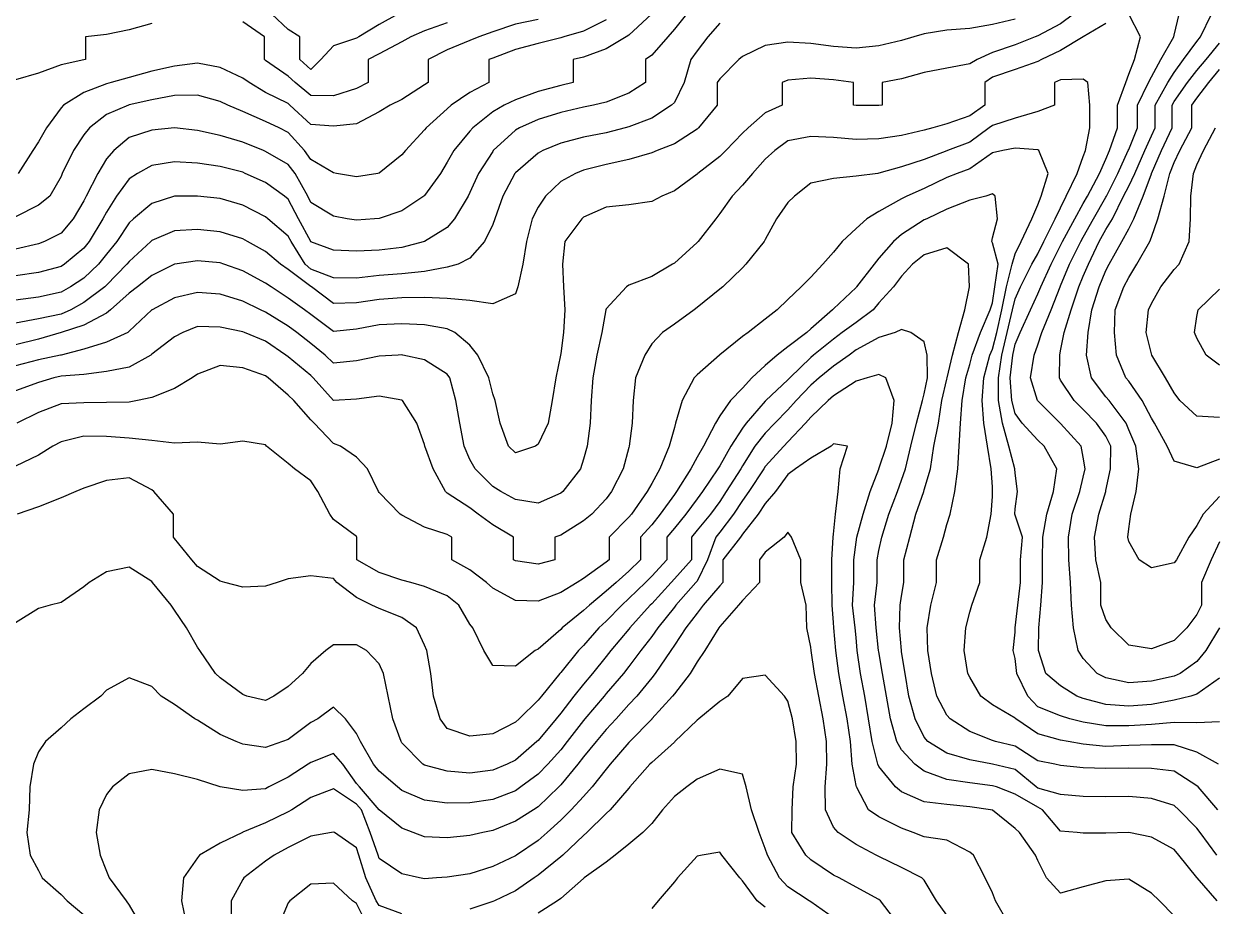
# Model space of a CAD drawing. Header units: inches. Extents: x 450896 to 463247, y 7386701 to 7399440.
# Drawn here: x 458759 to 460292, y 7391093 to 7392230 of the extents above; entities that cross this region are included whole.
import ezdxf

# ---------------------------------------------------------------- set-up
doc = ezdxf.new("R2010")
doc.units = ezdxf.units.IN
doc.header["$MEASUREMENT"] = 0

msp = doc.modelspace()

# ---------------------------------------------------------------- linework, layer by layer
for points, elevation in [([(458923.8, 7392230.2), (458894.6, 7392221.9), (458865.3, 7392216), (458838.3, 7392212.8), (458838.3, 7392183.5), (458836, 7392183.1), (458806.7, 7392176.6), (458777.4, 7392166.1), (458748.1, 7392157.5), (458735.9, 7392183.5), (458735.9, 7392212.8), (458737.1, 7392242)], 520), ([(459567.8, 7392242), (459538.9, 7392215.2), (459535.1, 7392212.8), (459509.6, 7392197.6), (459480.3, 7392186.9), (459467, 7392183.5), (459467, 7392154.2), (459451, 7392150), (459421.7, 7392142.3), (459392.4, 7392131.6), (459378, 7392124.9), (459363.2, 7392116.4), (459337.7, 7392095.6), (459333.9, 7392091.2), (459313, 7392066.3), (459304.6, 7392051.3), (459295.7, 7392037), (459275.3, 7392008.6), (459274.4, 7392007.8), (459246, 7391988.9), (459216.7, 7391979), (459210.9, 7391978.5), (459187.4, 7391976.6), (459175.5, 7391978.5), (459158.1, 7391981.8), (459128.9, 7391999.6), (459124.8, 7392007.8), (459108.3, 7392037), (459099.6, 7392048.6), (459070.3, 7392065.2), (459067.6, 7392066.3), (459041, 7392077.3), (459011.7, 7392085.8), (458982.4, 7392092), (458953.1, 7392095.6), (458923.8, 7392092.8), (458894.6, 7392083), (458874.6, 7392066.3), (458865.3, 7392055.6), (458853.9, 7392037), (458839.2, 7392007.8), (458836, 7392001.4), (458822.1, 7391978.5), (458806.7, 7391959.8), (458785.5, 7391949.2), (458777.4, 7391946.3), (458748.1, 7391939.5)], 460), ([(459613, 7392242), (459597.4, 7392222.6), (459589.2, 7392212.8), (459568.2, 7392189.4), (459560.4, 7392183.5), (459560.4, 7392154.2), (459538.9, 7392140.3), (459509.6, 7392128.6), (459493, 7392124.9), (459480.3, 7392122.2), (459451, 7392115.2), (459421.7, 7392106.2), (459397.7, 7392095.6), (459392.4, 7392092.5), (459364, 7392066.3), (459363.2, 7392065.2), (459344.7, 7392037), (459333.9, 7392012.5), (459331.6, 7392007.8), (459314.1, 7391978.5), (459304.6, 7391967.3), (459275.4, 7391949.2), (459275.3, 7391949.1), (459246, 7391941.4), (459216.7, 7391938.2), (459187.4, 7391936.6), (459158.1, 7391938.1), (459128.9, 7391948.7), (459128.6, 7391949.2), (459113, 7391978.5), (459099.6, 7392003.7), (459094.7, 7392007.8), (459070.3, 7392025.2), (459044.1, 7392037), (459041, 7392038.4), (459011.7, 7392046), (458982.4, 7392050.2), (458953.1, 7392052), (458923.8, 7392047.1), (458905.4, 7392037), (458894.6, 7392030.1), (458878.2, 7392007.8), (458865.3, 7391986.9), (458860.7, 7391978.5), (458842.7, 7391949.2), (458836, 7391940.7), (458811.3, 7391919.9), (458806.7, 7391916.9), (458777.4, 7391909.3), (458748.1, 7391904.9)], 440), ([(460111.9, 7392242), (460095.3, 7392229.6), (460066, 7392214.1), (460062.6, 7392212.8), (460036.8, 7392202.5), (460007.5, 7392192.7), (459987.7, 7392183.5), (459978.2, 7392178), (459948.9, 7392172.6), (459919.6, 7392167), (459890.3, 7392158.7), (459865.3, 7392154.2), (459865.3, 7392124.9), (459861, 7392124.2), (459831.7, 7392124.5), (459828.3, 7392124.9), (459828.3, 7392154.2), (459802.5, 7392157.4), (459773.2, 7392159.6), (459743.9, 7392157.1), (459736.3, 7392154.2), (459736.3, 7392124.9), (459714.6, 7392115.1), (459692.4, 7392095.6), (459685.3, 7392088.7), (459663.7, 7392066.3), (459656, 7392058.5), (459627.8, 7392037), (459626.7, 7392036.1), (459597.4, 7392014.6), (459581.3, 7392007.8), (459568.2, 7392000.9), (459538.9, 7391996.5), (459509.6, 7391993.2), (459480.3, 7391980.5), (459478.2, 7391978.5), (459456.4, 7391949.2), (459453.2, 7391919.9), (459454.3, 7391890.6), (459456.1, 7391861.3), (459454.6, 7391832), (459451, 7391804.9), (459450.7, 7391802.7), (459444.7, 7391773.5), (459440, 7391744.2), (459434.6, 7391714.9), (459421.7, 7391688), (459418.2, 7391685.6), (459392.4, 7391676.7), (459383.4, 7391685.6), (459372.8, 7391714.9), (459366.4, 7391744.2), (459363.2, 7391752.8), (459358.3, 7391773.5), (459344.2, 7391802.7), (459333.9, 7391815.5), (459314.2, 7391832), (459304.6, 7391836.5), (459275.3, 7391841.9), (459246, 7391843.3), (459216.7, 7391841.6), (459187.4, 7391836.1), (459158.1, 7391833.3), (459128.9, 7391855.3), (459120.5, 7391861.3), (459099.6, 7391876.1), (459077.4, 7391890.6), (459070.3, 7391895.6), (459041, 7391911.4), (459016.4, 7391919.9), (459011.7, 7391921.5), (458982.4, 7391924.4), (458953.3, 7391919.9), (458953.1, 7391919.9), (458923.8, 7391905.5), (458905.4, 7391890.6), (458894.6, 7391882.7), (458870.5, 7391861.3), (458865.3, 7391856.8), (458836, 7391841.4), (458806.8, 7391832), (458806.7, 7391832), (458777.4, 7391823.2), (458748.1, 7391816.2)], 380), ([(459240.7, 7392242), (459216.7, 7392228.8), (459190.4, 7392212.8), (459187.4, 7392211.1), (459158.1, 7392201.1), (459141.4, 7392183.5), (459128.9, 7392170.6), (459114.7, 7392183.5), (459114.7, 7392212.8), (459099.6, 7392222.2), (459078.4, 7392242)], 540), ([(460300.3, 7391386.5), (460271.1, 7391366), (460263.5, 7391363.4), (460241.8, 7391358), (460212.5, 7391352.8), (460183.2, 7391350.6), (460153.9, 7391352.4), (460124.6, 7391360.3), (460116.5, 7391363.4), (460095.3, 7391376.8), (460076.4, 7391392.7), (460066.7, 7391422), (460067.4, 7391451.3), (460070, 7391480.6), (460071.9, 7391509.9), (460071.9, 7391539.2), (460072.4, 7391568.4), (460077.5, 7391597.7), (460086.2, 7391627), (460090.4, 7391656.3), (460074.3, 7391685.6), (460066, 7391693), (460045.9, 7391714.9), (460036.8, 7391727.5), (460032.5, 7391744.2), (460030.2, 7391773.5), (460033.8, 7391802.7), (460036.8, 7391817), (460043.1, 7391832), (460056.6, 7391861.3), (460066, 7391881.8), (460069.8, 7391890.6), (460083.1, 7391919.9), (460095.3, 7391944), (460097.9, 7391949.2), (460113.8, 7391978.5), (460124.6, 7391998.3), (460129.9, 7392007.8), (460145.4, 7392037), (460153.9, 7392055.2), (460158.5, 7392066.3), (460168.9, 7392095.6), (460168.9, 7392124.9), (460179.4, 7392154.2), (460183.2, 7392164.6), (460190.7, 7392183.5), (460198.2, 7392212.8), (460183.3, 7392242)], 360), ([(460300.1, 7391451.3), (460282.7, 7391422), (460271.1, 7391408), (460249.7, 7391392.7), (460241.8, 7391389.1), (460212.5, 7391382.8), (460183.2, 7391380.7), (460153.9, 7391387), (460142.7, 7391392.7), (460124.6, 7391411.7), (460118.1, 7391422), (460112.1, 7391451.3), (460109.5, 7391480.6), (460108.1, 7391509.9), (460106.2, 7391539.2), (460105.7, 7391568.4), (460110.5, 7391597.7), (460120.3, 7391627), (460124.6, 7391645.7), (460127, 7391656.3), (460124.6, 7391671.4), (460121.7, 7391685.6), (460095.3, 7391714.5), (460094.9, 7391714.9), (460066, 7391743.9), (460065.8, 7391744.2), (460056.4, 7391773.5), (460061.2, 7391802.7), (460066, 7391815.9), (460071.4, 7391832), (460083.1, 7391861.3), (460094.7, 7391890.6), (460095.3, 7391892), (460106.9, 7391919.9), (460121.5, 7391949.2), (460124.6, 7391954.8), (460137.9, 7391978.5), (460153.9, 7392006.3), (460154.7, 7392007.8), (460169.3, 7392037), (460182.5, 7392066.3), (460183.2, 7392067.9), (460194.7, 7392095.6), (460194.7, 7392124.9), (460208.7, 7392154.2), (460212.5, 7392161.3), (460224.6, 7392183.5), (460241.3, 7392212.8), (460241.8, 7392215.1), (460248.3, 7392242)], 380), ([(460300.3, 7391562.3), (460289.7, 7391539.2), (460276.9, 7391509.9), (460276.9, 7391480.6), (460271.1, 7391468.6), (460258.1, 7391451.3), (460241.8, 7391435), (460212.5, 7391424.4), (460183.2, 7391429.1), (460160.8, 7391451.3), (460153.9, 7391462.1), (460147.4, 7391480.6), (460147.4, 7391509.9), (460140.9, 7391539.2), (460139.1, 7391568.4), (460144.6, 7391597.7), (460153.6, 7391627), (460153.9, 7391628.5), (460159.8, 7391656.3), (460160.3, 7391685.6), (460153.9, 7391698.3), (460141.6, 7391714.9), (460124.6, 7391732.5), (460112.8, 7391744.2), (460095.3, 7391770.6), (460093.8, 7391773.5), (460094.2, 7391802.7), (460095.3, 7391808.3), (460099.9, 7391832), (460109.2, 7391861.3), (460119, 7391890.6), (460124.6, 7391904.4), (460131.3, 7391919.9), (460145.3, 7391949.2), (460153.9, 7391964.5), (460162.5, 7391978.5), (460176.7, 7392007.8), (460183.2, 7392020.5), (460191.3, 7392037), (460203.8, 7392066.3), (460212.5, 7392085.2), (460217.4, 7392095.6), (460217.4, 7392124.9), (460233.8, 7392154.2), (460241.8, 7392167.1), (460253.9, 7392183.5), (460271.1, 7392206.8), (460275.8, 7392212.8), (460289.8, 7392242)], 400), ([(460036.8, 7392235.5), (460007.5, 7392228.8), (459978.2, 7392223.5), (459948.9, 7392221.6), (459919.6, 7392216.9), (459906.3, 7392212.8), (459890.3, 7392208.3), (459861, 7392201.2), (459831.7, 7392198.1), (459802.5, 7392200.5), (459773.2, 7392204.2), (459743.9, 7392206.1), (459714.6, 7392201.8), (459685.3, 7392187.4), (459680.7, 7392183.5), (459656, 7392158.6), (459652.7, 7392154.2), (459652.7, 7392124.9), (459628.6, 7392095.6), (459626.7, 7392094.1), (459597.4, 7392075), (459575.3, 7392066.3), (459568.2, 7392063.6), (459538.9, 7392054.9), (459509.6, 7392048.6), (459480.3, 7392041.3), (459470, 7392037), (459451, 7392026.6), (459431.1, 7392007.8), (459421.7, 7391993.5), (459414.1, 7391978.5), (459406.9, 7391949.2), (459402.2, 7391919.9), (459395.5, 7391890.6), (459392.4, 7391881.9), (459363.2, 7391868.9), (459333.9, 7391873.1), (459304.6, 7391875.7), (459275.3, 7391877), (459246, 7391876.7), (459216.7, 7391874.4), (459187.4, 7391870.1), (459158.1, 7391869.1), (459129.7, 7391890.6), (459128.9, 7391891), (459099.6, 7391912.9), (459089.5, 7391919.9), (459070.3, 7391936.1), (459047.2, 7391949.2), (459041, 7391952.6), (459011.7, 7391961.6), (458982.4, 7391964.8), (458953.1, 7391963.1), (458923.8, 7391950.6), (458922.3, 7391949.2), (458894.6, 7391923.5), (458891.6, 7391919.9), (458865.3, 7391892.9), (458862.9, 7391890.6), (458836, 7391870.7), (458819.4, 7391861.3), (458806.7, 7391855.6), (458777.4, 7391849.5), (458748.1, 7391843.9)], 400), ([(459509.6, 7392234.9), (459480.3, 7392220.2), (459454.9, 7392212.8), (459451, 7392211.6), (459421.7, 7392204.4), (459392.4, 7392196.4), (459363.2, 7392185.6), (459358.3, 7392183.5), (459358.3, 7392154.2), (459333.9, 7392141.2), (459309.5, 7392124.9), (459304.6, 7392120.3), (459277.3, 7392095.6), (459275.3, 7392093.2), (459250.6, 7392066.3), (459246, 7392060.8), (459216.7, 7392037.4), (459215.2, 7392037), (459187.4, 7392032.3), (459161.7, 7392037), (459158.1, 7392037.7), (459128.9, 7392054.7), (459120.5, 7392066.3), (459099.6, 7392089.5), (459088, 7392095.6), (459070.3, 7392103.9), (459041, 7392116.6), (459021.6, 7392124.9), (459011.7, 7392129.6), (458982.4, 7392137.6), (458953.1, 7392137.2), (458923.8, 7392131.5), (458894.6, 7392125.2), (458893.6, 7392124.9), (458865.3, 7392112.7), (458843.3, 7392095.6), (458836, 7392086.5), (458822.5, 7392066.3), (458808.2, 7392037), (458806.7, 7392032.9), (458792.2, 7392007.8), (458777.4, 7391995.9), (458748.1, 7391981)], 480), ([(459656, 7392230.3), (459640.7, 7392212.8), (459626.7, 7392194.8), (459618.7, 7392183.5), (459610, 7392154.2), (459597.4, 7392128.4), (459593.8, 7392124.9), (459568.2, 7392108), (459538.9, 7392097), (459534, 7392095.6), (459509.6, 7392089.4), (459480.3, 7392083.6), (459451, 7392075.9), (459427.9, 7392066.3), (459421.7, 7392063), (459392.4, 7392037.7), (459391.9, 7392037), (459376.2, 7392007.8), (459365.8, 7391978.5), (459363.2, 7391971), (459352.8, 7391949.2), (459333.9, 7391927.7), (459318.5, 7391919.9), (459304.6, 7391915.9), (459275.3, 7391910.5), (459246, 7391907.6), (459216.7, 7391905.3), (459187.4, 7391902.1), (459158.1, 7391902.3), (459128.9, 7391913.6), (459121.3, 7391919.9), (459103.2, 7391949.2), (459099.6, 7391956), (459073.2, 7391978.5), (459070.3, 7391980.9), (459041, 7391996.1), (459011.7, 7392004.5), (458982.4, 7392007.6), (458953.1, 7392007.4), (458923.8, 7391998.1), (458900.2, 7391978.5), (458894.6, 7391973.1), (458878.6, 7391949.2), (458865.3, 7391932.9), (458855, 7391919.9), (458836, 7391901.8), (458818.8, 7391890.6), (458806.7, 7391883.7), (458777.4, 7391877.6), (458748.1, 7391873.6)], 420), ([(460153.9, 7392229.9), (460124.6, 7392212.9), (460124.4, 7392212.8), (460095.3, 7392195.1), (460070.7, 7392183.5), (460066, 7392181.3), (460036.8, 7392170.6), (460007.5, 7392160.8), (459997.5, 7392154.2), (459997.5, 7392124.9), (459978.2, 7392110.9), (459948.9, 7392100.9), (459930.7, 7392095.6), (459919.6, 7392092.6), (459890.3, 7392085.8), (459861, 7392081.3), (459831.7, 7392080.6), (459802.5, 7392083.2), (459773.2, 7392084.5), (459743.9, 7392078.9), (459726.9, 7392066.3), (459714.6, 7392055.1), (459698, 7392037), (459685.3, 7392021.9), (459671.8, 7392007.8), (459656, 7391985.1), (459650.7, 7391978.5), (459628, 7391949.2), (459626.7, 7391947.8), (459597.4, 7391921.4), (459594.8, 7391919.9), (459568.2, 7391904.2), (459538.9, 7391892.7), (459535.9, 7391890.6), (459509.6, 7391862.5), (459509.2, 7391861.3), (459503.9, 7391832), (459497.5, 7391802.7), (459492.5, 7391773.5), (459490.3, 7391744.2), (459489, 7391714.9), (459485.1, 7391685.6), (459480.3, 7391668.6), (459476.6, 7391656.3), (459453.8, 7391627), (459451, 7391624.7), (459421.7, 7391612.2), (459392.4, 7391616.7), (459373.5, 7391627), (459363.2, 7391633.7), (459340.5, 7391656.3), (459333.9, 7391668.3), (459326.5, 7391685.6), (459321, 7391714.9), (459315.8, 7391744.2), (459307.9, 7391773.5), (459304.6, 7391778.2), (459275.3, 7391796.5), (459247.5, 7391802.7), (459246, 7391803), (459241.5, 7391802.7), (459216.7, 7391801.3), (459187.4, 7391795.3), (459158.1, 7391792.4), (459147.3, 7391802.7), (459128.9, 7391817.8), (459110.6, 7391832), (459099.6, 7391840), (459070.3, 7391858.3), (459063.8, 7391861.3), (459041, 7391872.5), (459011.7, 7391881.3), (458982.4, 7391883.3), (458953.1, 7391876.4), (458924.1, 7391861.3), (458923.8, 7391861.1), (458894.6, 7391833.5), (458892.7, 7391832), (458865.3, 7391819.3), (458836, 7391810.3), (458806.7, 7391802.9), (458805.9, 7391802.7), (458777.4, 7391796.7), (458748.1, 7391788.9)], 360), ([(459421.7, 7392235.4), (459392.4, 7392229.1), (459363.2, 7392219.3), (459345.3, 7392212.8), (459333.9, 7392208), (459304.6, 7392196.3), (459280, 7392183.5), (459280, 7392154.2), (459275.3, 7392151), (459246, 7392132), (459231, 7392124.9), (459216.7, 7392116.1), (459187.4, 7392100.9), (459158.1, 7392097.6), (459128.9, 7392100.1), (459101.8, 7392124.9), (459099.6, 7392126.8), (459070.3, 7392141.1), (459049, 7392154.2), (459041, 7392159.8), (459011.7, 7392173.5), (458982.4, 7392178.8), (458953.1, 7392175), (458923.8, 7392168.5), (458894.6, 7392160.3), (458871.2, 7392154.2), (458865.3, 7392152.4), (458836, 7392141), (458809.8, 7392124.9), (458806.7, 7392121.5), (458787.7, 7392095.6), (458777.4, 7392077.8), (458770.4, 7392066.3), (458751.5, 7392037)], 500), ([(459304.6, 7392231), (459275.3, 7392220.7), (459257.7, 7392212.8), (459246, 7392206.5), (459216.7, 7392190.8), (459202.6, 7392183.5), (459202.6, 7392154.2), (459187.4, 7392146.1), (459158.1, 7392136.9), (459128.9, 7392137.1), (459108.7, 7392154.2), (459099.6, 7392162.4), (459070.3, 7392182.5), (459069, 7392183.5), (459069, 7392212.8), (459041, 7392232.1)], 520), ([(460300.3, 7391620.7), (460279.1, 7391597.7), (460271.1, 7391583.3), (460260.9, 7391568.4), (460244.9, 7391539.2), (460241.8, 7391535.1), (460212.5, 7391528.6), (460196.7, 7391539.2), (460183.2, 7391562.5), (460181.9, 7391568.4), (460183.2, 7391578.9), (460186, 7391597.7), (460192.9, 7391627), (460196.1, 7391656.3), (460192.2, 7391685.6), (460183.2, 7391706.7), (460179.8, 7391714.9), (460158, 7391744.2), (460153.9, 7391749.1), (460135.2, 7391773.5), (460128.8, 7391802.7), (460131, 7391832), (460135.6, 7391861.3), (460145.1, 7391890.6), (460153.9, 7391911.7), (460158.1, 7391919.9), (460174.4, 7391949.2), (460183.2, 7391965.7), (460189.6, 7391978.5), (460201.8, 7392007.8), (460212.5, 7392036.3), (460212.7, 7392037), (460225.5, 7392066.3), (460239.1, 7392095.6), (460239.1, 7392124.9), (460241.8, 7392129.5), (460259.2, 7392154.2), (460271.1, 7392169.6), (460282.9, 7392183.5), (460300.3, 7392204.8)], 420), ([(460300.3, 7391668.5), (460271.1, 7391657.5), (460241.8, 7391666.3), (460232.7, 7391685.6), (460216.6, 7391714.9), (460212.5, 7391721.4), (460200.4, 7391744.2), (460183.2, 7391769.2), (460179.6, 7391773.5), (460167.5, 7391802.7), (460165, 7391832), (460165.8, 7391861.3), (460177, 7391890.6), (460183.2, 7391902.9), (460193.8, 7391919.9), (460210.4, 7391949.2), (460212.5, 7391954.9), (460220.8, 7391978.5), (460229, 7392007.8), (460236.3, 7392037), (460241.8, 7392051.1), (460249, 7392066.3), (460264.7, 7392095.6), (460264.7, 7392124.9), (460271.1, 7392134), (460286.3, 7392154.2), (460300.3, 7392170.6)], 440), ([(460300.3, 7391330.2), (460271.1, 7391329), (460241.8, 7391329.4), (460212.5, 7391326.8), (460183.2, 7391325), (460153.9, 7391325.1), (460124.6, 7391329.7), (460107.4, 7391334.1), (460095.3, 7391338), (460066, 7391349.4), (460053.2, 7391363.4), (460039.1, 7391392.7), (460036.8, 7391411.8), (460034.2, 7391422), (460036.8, 7391445.8), (460037, 7391451.3), (460040.4, 7391480.6), (460043.9, 7391509.9), (460043.9, 7391539.2), (460046.4, 7391568.4), (460036.8, 7391596.6), (460036.3, 7391597.7), (460036.8, 7391604.9), (460039.7, 7391627), (460036.8, 7391650.7), (460036.4, 7391656.3), (460028.6, 7391685.6), (460020.4, 7391714.9), (460015.4, 7391744.2), (460015.2, 7391773.5), (460019.5, 7391802.7), (460026.4, 7391832), (460033.2, 7391861.3), (460036.8, 7391875.5), (460043.9, 7391890.6), (460058.5, 7391919.9), (460066, 7391933.3), (460073.8, 7391949.2), (460088.3, 7391978.5), (460095.3, 7391992.7), (460102.7, 7392007.8), (460116.7, 7392037), (460124.6, 7392058.9), (460127.3, 7392066.3), (460133.1, 7392095.6), (460133.1, 7392124.9), (460130.3, 7392154.2), (460124.6, 7392158.2), (460095.3, 7392157.4), (460087.4, 7392154.2), (460087.4, 7392124.9), (460066, 7392116.6), (460036.8, 7392108.2), (460007.5, 7392098.8), (460003.1, 7392095.6), (459978.2, 7392077.3), (459949.7, 7392066.3), (459948.9, 7392066), (459919.6, 7392054.7), (459890.3, 7392045.3), (459861, 7392037.2), (459859.7, 7392037), (459831.7, 7392033.2), (459802.5, 7392030.3), (459773.2, 7392024.2), (459752.3, 7392007.8), (459743.9, 7391999.4), (459729, 7391978.5), (459714.6, 7391951.6), (459713.3, 7391949.2), (459689.7, 7391919.9), (459685.3, 7391915.2), (459660, 7391890.6), (459656, 7391887.7), (459626.7, 7391864), (459623, 7391861.3), (459597.4, 7391842.7), (459581.9, 7391832), (459568.2, 7391817.5), (459559.4, 7391802.7), (459547.4, 7391773.5), (459544.4, 7391744.2), (459542.8, 7391714.9), (459539.3, 7391685.6), (459538.9, 7391683.8), (459531.3, 7391656.3), (459516.5, 7391627), (459509.6, 7391617.7), (459490.8, 7391597.7), (459480.3, 7391589.4), (459451, 7391570.6), (459443.3, 7391568.4), (459443.3, 7391539.2), (459421.7, 7391533.4), (459392.4, 7391537.8), (459390.1, 7391539.2), (459390.1, 7391568.4), (459363.2, 7391583.9), (459344.4, 7391597.7), (459333.9, 7391605.8), (459304.6, 7391624.9), (459302.2, 7391627), (459286.4, 7391656.3), (459275.9, 7391685.6), (459275.3, 7391687.8), (459265.3, 7391714.9), (459246.9, 7391744.2), (459246, 7391744.8), (459216.7, 7391749.9), (459187.4, 7391746.1), (459158.1, 7391744.3), (459131.9, 7391773.5), (459128.9, 7391776.4), (459099.6, 7391800.5), (459096.6, 7391802.7), (459070.3, 7391820.6), (459043.1, 7391832), (459041, 7391832.9), (459011.7, 7391838.7), (458982.4, 7391839.8), (458963.5, 7391832), (458953.1, 7391826.2), (458923.8, 7391803.8), (458922.2, 7391802.7), (458894.6, 7391787.4), (458865.3, 7391781.5), (458836, 7391778), (458806.7, 7391775.6), (458797.5, 7391773.5), (458777.4, 7391767.5), (458748.1, 7391756.7)], 340), ([(460300.3, 7391722.3), (460271.1, 7391724.3), (460249.3, 7391744.2), (460241.8, 7391754.1), (460230.7, 7391773.5), (460213.1, 7391802.7), (460212.5, 7391804.4), (460205.8, 7391832), (460208.9, 7391861.3), (460212.5, 7391869.5), (460224.6, 7391890.6), (460241.8, 7391913), (460248.3, 7391919.9), (460261, 7391949.2), (460262.8, 7391978.5), (460263.3, 7392007.8), (460266.7, 7392037), (460271.1, 7392047.8), (460279.5, 7392066.3), (460295.1, 7392095.6)], 460), ([(460299.1, 7391275.6), (460271.1, 7391291), (460241.8, 7391300.8), (460212.5, 7391300.7), (460183.2, 7391299.6), (460153.9, 7391298.6), (460124.6, 7391301.4), (460105.3, 7391304.9), (460095.3, 7391306.7), (460066, 7391314.6), (460037.5, 7391334.1), (460036.8, 7391335), (460007.5, 7391352.1), (459992.6, 7391363.4), (459978.2, 7391387.9), (459976, 7391392.7), (459970.9, 7391422), (459973.3, 7391451.3), (459978.2, 7391471.4), (459980.9, 7391480.6), (459991.1, 7391509.9), (459991.1, 7391539.2), (460000.3, 7391568.4), (460005.8, 7391597.7), (460007.5, 7391620.5), (460007.7, 7391627), (460007.5, 7391633), (460006, 7391656.3), (460001.1, 7391685.6), (459996.3, 7391714.9), (459994.1, 7391744.2), (459996.3, 7391773.5), (460004.1, 7391802.7), (460007.5, 7391810.5), (460013, 7391832), (460019.8, 7391861.3), (460025.7, 7391890.6), (460033, 7391919.9), (460036.8, 7391933.3), (460044.6, 7391949.2), (460058.1, 7391978.5), (460066, 7391996.5), (460070.5, 7392007.8), (460079.3, 7392037), (460067.5, 7392066.3), (460066, 7392067.4), (460036.8, 7392069.6), (460020.8, 7392066.3), (460007.5, 7392063.4), (459978.2, 7392043), (459962.2, 7392037), (459948.9, 7392031.5), (459919.6, 7392017.3), (459897.1, 7392007.8), (459890.3, 7392004.3), (459861, 7391987.8), (459845.7, 7391978.5), (459831.7, 7391965.8), (459813.8, 7391949.2), (459802.5, 7391935.4), (459789, 7391919.9), (459773.2, 7391903.4), (459760.9, 7391890.6), (459743.9, 7391874.5), (459729.9, 7391861.3), (459714.6, 7391849.1), (459692.4, 7391832), (459685.3, 7391826.6), (459656, 7391803.1), (459655.5, 7391802.7), (459626.7, 7391777.2), (459622.9, 7391773.5), (459607.4, 7391744.2), (459599, 7391714.9), (459597.4, 7391709.5), (459590.5, 7391685.6), (459578.7, 7391656.3), (459568.2, 7391637.4), (459562.5, 7391627), (459542.2, 7391597.7), (459538.9, 7391594), (459513.5, 7391568.4), (459513.5, 7391539.2), (459509.6, 7391535.8), (459480.3, 7391514.8), (459472, 7391509.9), (459451, 7391496.7), (459421.7, 7391485.9), (459392.4, 7391486.6), (459363.2, 7391502.7), (459355, 7391509.9), (459333.9, 7391526), (459310.6, 7391539.2), (459310.6, 7391568.4), (459304.6, 7391571.5), (459275.3, 7391581.2), (459246, 7391596.7), (459244, 7391597.7), (459216.7, 7391625.7), (459215.9, 7391627), (459201.7, 7391656.3), (459187.4, 7391671.3), (459166.9, 7391685.6), (459158.1, 7391688.7), (459132.8, 7391714.9), (459128.9, 7391719.6), (459106.7, 7391744.2), (459099.6, 7391751), (459073.8, 7391773.5), (459070.3, 7391776), (459041, 7391786.5), (459011.7, 7391789.3), (458982.4, 7391778.2), (458975.8, 7391773.5), (458953.1, 7391759.6), (458923.8, 7391748), (458905.4, 7391744.2), (458894.6, 7391742.2), (458865.3, 7391741.9), (458836, 7391741.5), (458806.7, 7391740.2), (458777.4, 7391728.9), (458749.6, 7391714.9)], 320), ([(460298, 7391217), (460272.6, 7391246.3), (460271.1, 7391247.6), (460241.8, 7391266.7), (460212.5, 7391270.2), (460183.2, 7391270.5), (460153.9, 7391270), (460124.6, 7391271), (460095.3, 7391274.1), (460088.1, 7391275.6), (460066, 7391280.2), (460036.8, 7391299.1), (460011.3, 7391304.9), (460007.5, 7391306.1), (459978.2, 7391317.6), (459953, 7391334.1), (459948.9, 7391338.8), (459935.8, 7391363.4), (459928.9, 7391392.7), (459924.4, 7391422), (459923.5, 7391451.3), (459928, 7391480.6), (459935.5, 7391509.9), (459935.5, 7391539.2), (459944.4, 7391568.4), (459948.9, 7391584.4), (459952.9, 7391597.7), (459959.1, 7391627), (459962.9, 7391656.3), (459964.8, 7391685.6), (459966.3, 7391714.9), (459968.4, 7391744.2), (459973.1, 7391773.5), (459978.2, 7391790.8), (459981.5, 7391802.7), (459992.2, 7391832), (460004.7, 7391861.3), (460007.5, 7391870.3), (460010.5, 7391890.6), (460014.8, 7391919.9), (460007.5, 7391947.6), (460006.7, 7391949.2), (460007.5, 7391953.7), (460014, 7391978.5), (460011.1, 7392007.8), (460007.5, 7392010.6), (459999, 7392007.8), (459978.2, 7392002.3), (459948.9, 7391990.8), (459922.8, 7391978.5), (459919.6, 7391976.9), (459890.3, 7391958.1), (459880, 7391949.2), (459861, 7391927.6), (459855.2, 7391919.9), (459832.1, 7391890.6), (459831.7, 7391890.1), (459802.5, 7391862.4), (459801.3, 7391861.3), (459773.2, 7391836.6), (459768.2, 7391832), (459743.9, 7391813.4), (459730.1, 7391802.7), (459714.6, 7391789.4), (459697.3, 7391773.5), (459685.3, 7391760.3), (459669.8, 7391744.2), (459656, 7391724.6), (459650.4, 7391714.9), (459635, 7391685.6), (459626.7, 7391671.2), (459618.7, 7391656.3), (459600.1, 7391627), (459597.4, 7391623.3), (459579.3, 7391597.7), (459568.2, 7391584.3), (459553.8, 7391568.4), (459553.8, 7391539.2), (459538.9, 7391524.5), (459522.3, 7391509.9), (459509.6, 7391498.5), (459487.8, 7391480.6), (459480.3, 7391473.6), (459452.8, 7391451.3), (459451, 7391449.4), (459421.7, 7391424), (459417.8, 7391422), (459392.4, 7391401.9), (459363.2, 7391403), (459351.7, 7391422), (459337.4, 7391451.3), (459333.9, 7391456.1), (459319.7, 7391480.6), (459304.6, 7391492.5), (459275.3, 7391504.8), (459257.5, 7391509.9), (459246, 7391513), (459216.7, 7391522.8), (459188.2, 7391539.2), (459188.2, 7391568.4), (459187.4, 7391569.1), (459158.1, 7391590.8), (459153, 7391597.7), (459137.9, 7391627), (459128.9, 7391640.8), (459107.7, 7391656.3), (459099.6, 7391663.1), (459071.6, 7391685.6), (459070.3, 7391687.1), (459041, 7391692.1), (459011.7, 7391688.2), (458982.4, 7391690.5), (458953.1, 7391689.4), (458923.8, 7391692.8), (458894.6, 7391695.9), (458865.3, 7391698), (458836, 7391698.2), (458806.7, 7391691.2), (458796, 7391685.6), (458777.4, 7391673.9), (458748.1, 7391659.5)], 300), ([(460296.7, 7391158.4), (460275.3, 7391187.7), (460271.1, 7391193.3), (460248, 7391217), (460241.8, 7391222.3), (460212.5, 7391231.4), (460183.2, 7391234), (460153.9, 7391233.6), (460124.6, 7391234), (460095.3, 7391236.8), (460066, 7391244.8), (460063.7, 7391246.3), (460036.8, 7391268.9), (460007.5, 7391275.6), (460007.5, 7391275.6), (459978.2, 7391281.2), (459948.9, 7391289.9), (459924.4, 7391304.9), (459919.6, 7391310.3), (459908, 7391334.1), (459899.9, 7391363.4), (459894.8, 7391392.7), (459890.3, 7391420.3), (459890.1, 7391422), (459887.8, 7391451.3), (459888.6, 7391480.6), (459890.3, 7391492.2), (459893.3, 7391509.9), (459893.3, 7391539.2), (459901, 7391568.4), (459908.8, 7391597.7), (459918.9, 7391627), (459919.6, 7391629.4), (459927.8, 7391656.3), (459932.1, 7391685.6), (459937.8, 7391714.9), (459942.4, 7391744.2), (459948.9, 7391771.7), (459949.3, 7391773.5), (459956, 7391802.7), (459963.9, 7391832), (459972, 7391861.3), (459977.9, 7391890.6), (459976.7, 7391919.9), (459948.9, 7391940.8), (459919.6, 7391932), (459904.3, 7391919.9), (459890.3, 7391904.4), (459879.9, 7391890.6), (459861, 7391870), (459853.7, 7391861.3), (459831.7, 7391845), (459813.7, 7391832), (459802.5, 7391823.4), (459777, 7391802.7), (459773.2, 7391799.6), (459746.2, 7391773.5), (459743.9, 7391771), (459715.3, 7391744.2), (459714.6, 7391743.4), (459690.2, 7391714.9), (459685.3, 7391708.8), (459670.2, 7391685.6), (459656, 7391660.3), (459653.5, 7391656.3), (459633.6, 7391627), (459626.7, 7391617.6), (459612.1, 7391597.7), (459597.4, 7391580), (459587.8, 7391568.4), (459587.8, 7391539.2), (459568.2, 7391518), (459560, 7391509.9), (459538.9, 7391489), (459529.5, 7391480.6), (459509.6, 7391460.1), (459500.2, 7391451.3), (459480.3, 7391428.6), (459474, 7391422), (459451, 7391393.9), (459449.9, 7391392.7), (459426, 7391363.4), (459421.7, 7391358.1), (459397.1, 7391334.1), (459392.4, 7391329.8), (459363.2, 7391314.7), (459333.9, 7391311.6), (459304.6, 7391321.7), (459295.5, 7391334.1), (459287, 7391363.4), (459283.4, 7391392.7), (459278.2, 7391422), (459275.3, 7391429.2), (459264.9, 7391451.3), (459246, 7391464.5), (459216.7, 7391476.1), (459207.4, 7391480.6), (459187.4, 7391490.6), (459162.3, 7391509.9), (459158.1, 7391514.9), (459128.9, 7391518.4), (459099.6, 7391514.5), (459085.2, 7391509.9), (459070.3, 7391505.1), (459041, 7391503.7), (459017.7, 7391509.9), (459011.7, 7391511.3), (458982.4, 7391530.2), (458975.1, 7391539.2), (458953.1, 7391566.7), (458951.6, 7391568.4), (458951.6, 7391597.7), (458926.1, 7391627), (458923.8, 7391629), (458894.6, 7391644.7), (458865.3, 7391641.3), (458836, 7391631.5), (458825.5, 7391627), (458806.7, 7391618.8), (458777.4, 7391607.4), (458750.2, 7391597.7)], 280), ([(460300.3, 7391790), (460282.9, 7391802.7), (460271.1, 7391824.5), (460268.2, 7391832), (460271.1, 7391852.7), (460272.6, 7391861.3), (460300.3, 7391887.6)], 480), ([(460297.3, 7391099.8), (460271.5, 7391129.1), (460271.1, 7391129.8), (460248, 7391158.4), (460241.8, 7391165.9), (460212.5, 7391181.8), (460183.2, 7391187.5), (460153.9, 7391186.8), (460124.6, 7391186.9), (460116.6, 7391187.7), (460095.3, 7391189.5), (460072.2, 7391217), (460066, 7391220.5), (460036.8, 7391236.9), (460012.8, 7391246.3), (460007.5, 7391248), (459978.2, 7391251.5), (459948.9, 7391255.9), (459919.6, 7391266.8), (459907.4, 7391275.6), (459890.3, 7391294.1), (459884.4, 7391304.9), (459876, 7391334.1), (459870.8, 7391363.4), (459865.9, 7391392.7), (459861, 7391420.3), (459860.7, 7391422), (459857.5, 7391451.3), (459855.6, 7391480.6), (459858.8, 7391509.9), (459858.8, 7391539.2), (459861, 7391550.9), (459864.9, 7391568.4), (459874, 7391597.7), (459884.9, 7391627), (459890.3, 7391641.7), (459895.4, 7391656.3), (459902.5, 7391685.6), (459909.5, 7391714.9), (459917.4, 7391744.2), (459919.6, 7391752.7), (459923.7, 7391773.5), (459923.5, 7391802.7), (459919.6, 7391820.1), (459902.5, 7391832), (459890.3, 7391835.9), (459881.9, 7391832), (459861, 7391825.6), (459831.7, 7391809.6), (459822.6, 7391802.7), (459802.5, 7391788.5), (459784, 7391773.5), (459773.2, 7391764), (459754.6, 7391744.2), (459743.9, 7391732.2), (459727, 7391714.9), (459714.6, 7391702.2), (459701, 7391685.6), (459685.3, 7391660.3), (459683, 7391656.3), (459664.3, 7391627), (459656, 7391614.1), (459644.1, 7391597.7), (459626.7, 7391577.4), (459619.3, 7391568.4), (459619.3, 7391539.2), (459597.4, 7391514.4), (459593.2, 7391509.9), (459568.2, 7391482.5), (459566.2, 7391480.6), (459540.1, 7391451.3), (459538.9, 7391449.8), (459515.7, 7391422), (459509.6, 7391414.4), (459491.9, 7391392.7), (459480.3, 7391378.8), (459467.9, 7391363.4), (459451, 7391341.5), (459444.9, 7391334.1), (459421.7, 7391306.3), (459420.2, 7391304.9), (459392.4, 7391280.7), (459381.8, 7391275.6), (459363.2, 7391268.1), (459333.9, 7391264.1), (459304.6, 7391266.5), (459275.3, 7391274.5), (459273.3, 7391275.6), (459246, 7391303.4), (459245.1, 7391304.9), (459234.3, 7391334.1), (459228.5, 7391363.4), (459222.2, 7391392.7), (459216.7, 7391404.9), (459200.3, 7391422), (459187.4, 7391429.6), (459158.1, 7391429.3), (459148.2, 7391422), (459128.9, 7391405.5), (459118.1, 7391392.7), (459099.6, 7391375.7), (459081.1, 7391363.4), (459070.3, 7391357.8), (459046.2, 7391363.4), (459041, 7391365.3), (459011.7, 7391387.1), (459005.9, 7391392.7), (458985.6, 7391422), (458982.4, 7391426.5), (458968.2, 7391451.3), (458953.1, 7391474), (458948.8, 7391480.6), (458924.7, 7391509.9), (458923.8, 7391510.9), (458894.6, 7391529.4), (458865.3, 7391523.7), (458842.9, 7391509.9), (458836, 7391504.1), (458806.7, 7391484), (458792.5, 7391480.6), (458777.4, 7391476.4), (458748.1, 7391457.8)], 260), ([(460241.8, 7391080.1), (460223, 7391099.8), (460212.5, 7391109.7), (460183.2, 7391127.6), (460153.9, 7391125.5), (460124.6, 7391117.7), (460095.3, 7391109.6), (460077.1, 7391129.1), (460066, 7391151.7), (460063.2, 7391158.4), (460042.6, 7391187.7), (460036.8, 7391192.7), (460007.5, 7391216.5), (460005.2, 7391217), (459978.2, 7391220.7), (459948.9, 7391223.7), (459919.6, 7391227), (459890.3, 7391240.1), (459882.6, 7391246.3), (459861, 7391272.7), (459859.7, 7391275.6), (459852.4, 7391304.9), (459847.9, 7391334.1), (459843, 7391363.4), (459837.6, 7391392.7), (459833.3, 7391422), (459831.7, 7391438.9), (459830.6, 7391451.3), (459827, 7391480.6), (459828.6, 7391509.9), (459828.6, 7391539.2), (459831.7, 7391561.8), (459832.8, 7391568.4), (459841, 7391597.7), (459849.7, 7391627), (459861, 7391655.7), (459861.2, 7391656.3), (459871.1, 7391685.6), (459878.4, 7391714.9), (459881, 7391744.2), (459870.2, 7391773.5), (459861, 7391778), (459846.1, 7391773.5), (459831.7, 7391769.3), (459802.5, 7391750.1), (459795.6, 7391744.2), (459773.2, 7391722.7), (459766.3, 7391714.9), (459743.9, 7391691.1), (459738.5, 7391685.6), (459714.6, 7391659.2), (459712.8, 7391656.3), (459693.3, 7391627), (459685.3, 7391615.6), (459673.8, 7391597.7), (459656, 7391574.5), (459650.9, 7391568.4), (459640.2, 7391539.2), (459626.7, 7391511.5), (459625.3, 7391509.9), (459599.5, 7391480.6), (459597.4, 7391477.9), (459576, 7391451.3), (459568.2, 7391440.2), (459554.2, 7391422), (459538.9, 7391401.7), (459531.7, 7391392.7), (459509.6, 7391366.6), (459506.9, 7391363.4), (459482.1, 7391334.1), (459480.3, 7391332.1), (459459.2, 7391304.9), (459451, 7391294.2), (459434.2, 7391275.6), (459421.7, 7391262.9), (459399.6, 7391246.3), (459392.4, 7391241.5), (459363.2, 7391230.4), (459333.9, 7391225.8), (459304.6, 7391225.4), (459275.3, 7391229.5), (459246, 7391242), (459240.5, 7391246.3), (459216.7, 7391266.9), (459209.5, 7391275.6), (459192.6, 7391304.9), (459187.4, 7391315.3), (459173.2, 7391334.1), (459158.1, 7391349.3), (459137.6, 7391334.1), (459128.9, 7391329.4), (459099.6, 7391307.7), (459092.1, 7391304.9), (459070.3, 7391297.1), (459041, 7391301.5), (459032.5, 7391304.9), (459011.7, 7391313.9), (458982.4, 7391332.2), (458979.1, 7391334.1), (458953.1, 7391352.8), (458935.8, 7391363.4), (458923.8, 7391375.6), (458894.6, 7391387), (458865.3, 7391371.1), (458857.8, 7391363.4), (458836, 7391347.1), (458819.4, 7391334.1), (458806.7, 7391322.5), (458786.7, 7391304.9), (458777.4, 7391291.5), (458771, 7391275.6), (458766.3, 7391246.3), (458765.5, 7391217), (458762.6, 7391187.7), (458766.8, 7391158.4), (458777.4, 7391138.6), (458782.3, 7391129.1), (458806.7, 7391107.7), (458814.5, 7391099.8), (458836, 7391081.7)], 240), ([(460028.2, 7391070.6), (460011.3, 7391099.8), (460007.5, 7391109.8), (459998.2, 7391129.1), (459983.1, 7391158.4), (459978.2, 7391162.3), (459948.9, 7391177.8), (459919.6, 7391182.1), (459905.1, 7391187.7), (459890.3, 7391193.1), (459861, 7391207.8), (459847.7, 7391217), (459832.3, 7391246.3), (459831.7, 7391248.2), (459826.5, 7391275.6), (459824.3, 7391304.9), (459820.2, 7391334.1), (459814.5, 7391363.4), (459809.5, 7391392.7), (459805.7, 7391422), (459803, 7391451.3), (459802.5, 7391458.4), (459800.7, 7391480.6), (459800.6, 7391509.9), (459800.6, 7391539.2), (459802.1, 7391568.4), (459802.5, 7391572.1), (459805, 7391597.7), (459808.6, 7391627), (459811, 7391656.3), (459820.7, 7391685.6), (459802.5, 7391688.4), (459799.5, 7391685.6), (459773.2, 7391670.1), (459753.4, 7391656.3), (459743.9, 7391648.9), (459727.7, 7391627), (459714.6, 7391611.5), (459705.5, 7391597.7), (459685.3, 7391572.2), (459682.5, 7391568.4), (459660.1, 7391539.2), (459660.1, 7391509.9), (459656, 7391505.3), (459634.5, 7391480.6), (459626.7, 7391470.4), (459612.3, 7391451.3), (459597.4, 7391429.1), (459592.7, 7391422), (459572.6, 7391392.7), (459568.2, 7391387.1), (459549, 7391363.4), (459538.9, 7391352.4), (459522.4, 7391334.1), (459509.6, 7391320.2), (459496.5, 7391304.9), (459480.3, 7391285), (459473.1, 7391275.6), (459451, 7391248.9), (459448.4, 7391246.3), (459421.7, 7391220.9), (459415.7, 7391217), (459392.4, 7391202.1), (459363.2, 7391190.2), (459350.4, 7391187.7), (459333.9, 7391184), (459304.6, 7391180.9), (459275.3, 7391182.2), (459260.8, 7391187.7), (459246, 7391193.1), (459216.7, 7391217), (459216.7, 7391217), (459191.3, 7391246.3), (459187.4, 7391251), (459169.8, 7391275.6), (459158.1, 7391289.6), (459128.9, 7391277.9), (459125.4, 7391275.6), (459099.6, 7391259.1), (459074.4, 7391246.3), (459070.3, 7391244.1), (459041, 7391241.8), (459011.7, 7391246.3), (459011.6, 7391246.3), (458982.4, 7391255.9), (458953.1, 7391263.4), (458923.8, 7391269), (458894.6, 7391263.1), (458872.8, 7391246.3), (458865.3, 7391236.6), (458855.7, 7391217), (458852, 7391187.7), (458856.9, 7391158.4), (458865.3, 7391137.7), (458868.6, 7391129.1), (458890.4, 7391099.8), (458894.6, 7391094.1), (458908.2, 7391070.6)], 220), ([(459948.9, 7391081.3), (459935.5, 7391099.8), (459919.6, 7391126.1), (459916.6, 7391129.1), (459890.3, 7391142.4), (459861, 7391156.8), (459857.6, 7391158.4), (459831.7, 7391172.2), (459808.7, 7391187.7), (459802.5, 7391194.7), (459792.2, 7391217), (459791.8, 7391246.3), (459793.9, 7391275.6), (459793.5, 7391304.9), (459789.1, 7391334.1), (459783.6, 7391363.4), (459778.3, 7391392.7), (459773.7, 7391422), (459773.2, 7391426.4), (459768.4, 7391451.3), (459767.4, 7391480.6), (459760.3, 7391509.9), (459760.3, 7391539.2), (459748.3, 7391568.4), (459743.9, 7391574.5), (459739, 7391568.4), (459714.6, 7391548.7), (459707, 7391539.2), (459707, 7391509.9), (459685.3, 7391486.5), (459680.3, 7391480.6), (459656, 7391453), (459654.7, 7391451.3), (459636.5, 7391422), (459626.7, 7391407.5), (459617.7, 7391392.7), (459597.4, 7391366.5), (459595.1, 7391363.4), (459568.5, 7391334.1), (459568.2, 7391333.8), (459540, 7391304.9), (459538.9, 7391303.7), (459514.8, 7391275.6), (459509.6, 7391269.4), (459491.3, 7391246.3), (459480.3, 7391234.1), (459464.3, 7391217), (459451, 7391203.7), (459433.4, 7391187.7), (459421.7, 7391177.4), (459393.9, 7391158.4), (459392.4, 7391157.4), (459363.2, 7391143.7), (459333.9, 7391134.2), (459304.6, 7391130.3), (459290.6, 7391129.1), (459275.3, 7391127.9), (459268.8, 7391129.1), (459246, 7391134.3), (459216.7, 7391154.3), (459215.4, 7391158.4), (459205.3, 7391187.7), (459194, 7391217), (459187.4, 7391224), (459158.1, 7391243.8), (459128.9, 7391232.6), (459104.3, 7391217), (459099.6, 7391214.1), (459070.3, 7391200), (459041, 7391187.9), (459040.4, 7391187.7), (459011.7, 7391173.8), (458985.1, 7391158.4), (458982.4, 7391154.9), (458964.6, 7391129.1), (458962.1, 7391099.8), (458968.1, 7391070.6)], 200), ([(459885.7, 7391070.6), (459863, 7391099.8), (459861, 7391101.4), (459831.7, 7391117.2), (459809.7, 7391129.1), (459802.5, 7391132.9), (459773.2, 7391152.6), (459766.9, 7391158.4), (459748.9, 7391187.7), (459749.1, 7391217), (459750.6, 7391246.3), (459754.7, 7391275.6), (459754.6, 7391304.9), (459749.7, 7391334.1), (459743.9, 7391356.8), (459739.3, 7391363.4), (459714.6, 7391390.6), (459685.3, 7391386.3), (459666.4, 7391363.4), (459656, 7391356.5), (459629, 7391334.1), (459626.7, 7391332.5), (459598.2, 7391304.9), (459597.4, 7391304.2), (459568.2, 7391278), (459565.9, 7391275.6), (459540.2, 7391246.3), (459538.9, 7391244.8), (459514.7, 7391217), (459509.6, 7391212.1), (459484.6, 7391187.7), (459480.3, 7391183.9), (459453.4, 7391158.4), (459451, 7391156.2), (459421.7, 7391132.7), (459416.8, 7391129.1), (459392.4, 7391112.6), (459365.5, 7391099.8), (459363.2, 7391098.7), (459333.9, 7391089)], 180), ([(459802.5, 7391077.6), (459773.2, 7391098.5), (459771.3, 7391099.8), (459743.9, 7391117.8), (459732.9, 7391129.1), (459717.5, 7391158.4), (459714.6, 7391167), (459706.7, 7391187.7), (459696.8, 7391217), (459690.2, 7391246.3), (459685.3, 7391263), (459656, 7391269.4), (459626.7, 7391256.4), (459613.5, 7391246.3), (459597.4, 7391234), (459582.1, 7391217), (459568.2, 7391199.4), (459556.9, 7391187.7), (459538.9, 7391172.8), (459521.2, 7391158.4), (459509.6, 7391149.6), (459481.3, 7391129.1), (459480.3, 7391128.4), (459451, 7391102.8), (459446.7, 7391099.8), (459421.7, 7391083.6)], 160), ([(459246, 7391082.8), (459216.7, 7391093.7), (459213, 7391099.8), (459199.6, 7391129.1), (459190.6, 7391158.4), (459187.4, 7391167.9), (459159.1, 7391187.7), (459158.1, 7391188.3), (459155.3, 7391187.7), (459128.9, 7391183.1), (459099.6, 7391168.5), (459081.5, 7391158.4), (459070.3, 7391150.9), (459042.3, 7391129.1), (459041, 7391127.1), (459025.8, 7391099.8), (459026, 7391070.6)], 180), ([(459714.6, 7391091.6), (459704.3, 7391099.8), (459685.3, 7391125.3), (459681.9, 7391129.1), (459658.8, 7391158.4), (459656, 7391162.2), (459633.4, 7391158.4), (459626.7, 7391157.1), (459601.3, 7391129.1), (459597.4, 7391124.1), (459576.6, 7391099.8), (459568.2, 7391089.7)], 140), ([(459200.6, 7391070.6), (459187.4, 7391096.1), (459182.5, 7391099.8), (459158.1, 7391122.5), (459128.9, 7391120.9), (459101.6, 7391099.8), (459099.6, 7391097.1), (459088.1, 7391070.6)], 160)]:
    msp.add_lwpolyline(points, dxfattribs=dict(elevation=elevation))

doc.saveas('drawing.dxf')
